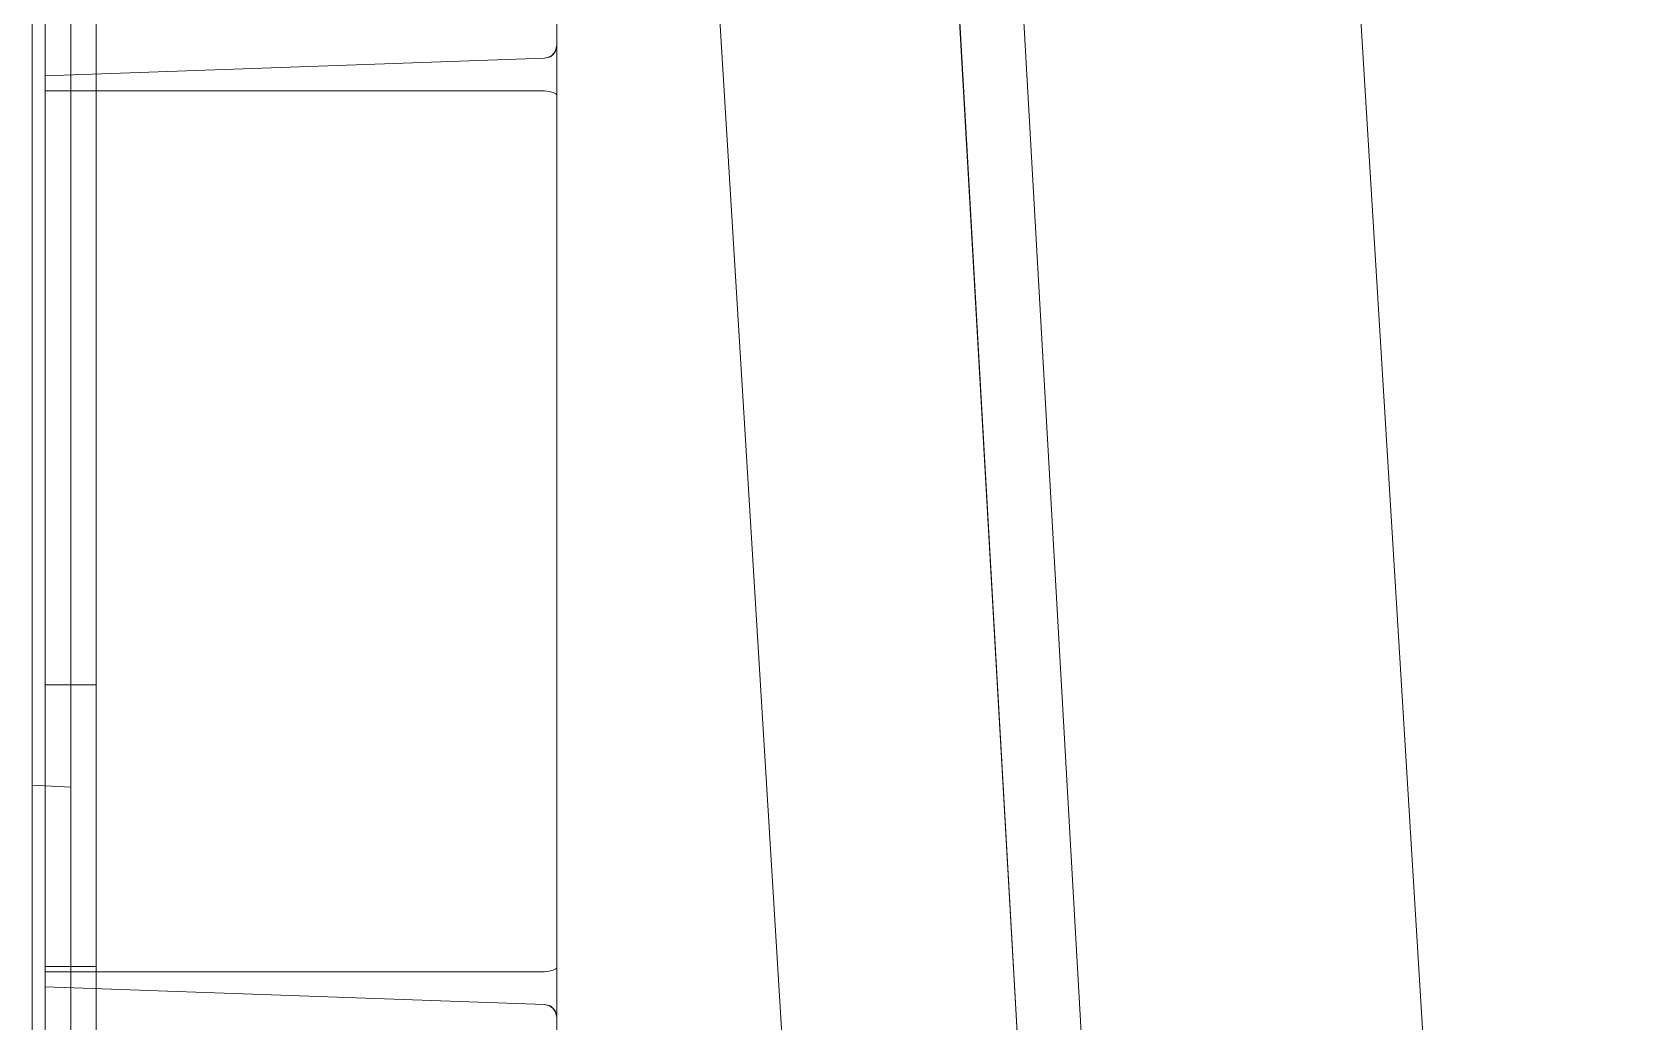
# Model space of a CAD drawing. Header units: millimetres. Extents: x 0 to 1729, y -270 to 583.
# Drawn here: x 1239.8 to 1302.9, y 213.8 to 252.5 of the extents above; entities that cross this region are included whole.
import ezdxf

# ---------------------------------------------------------------- set-up
doc = ezdxf.new("R2010")
doc.units = ezdxf.units.MM
doc.layers.add('OUTLINE', color=7, linetype='Continuous')

msp = doc.modelspace()

# ---------------------------------------------------------------- linework, layer by layer
at = {"layer": 'OUTLINE', "lineweight": 13}
for p, q in [((1260.34, 6), (1260.34, 422)), ((1260.34, 6), (1260.34, 422)), ((1260.34, 6), (1260.34, 422)), ((1260.34, 6), (1260.34, 422)), ((1268.745, 382.178), (1287.68, 48.71)), ((1287.68, 48.71), (1268.745, 382.178)), ((1268.745, 382.178), (1287.68, 48.71)), ((1287.68, 48.71), (1268.745, 382.178)), ((1268.745, 382.178), (1287.68, 48.71)), ((1287.68, 48.71), (1268.745, 382.178)), ((1268.745, 382.178), (1287.68, 48.71)), ((1287.68, 48.71), (1268.745, 382.178)), ((1268.745, 382.178), (1287.68, 48.71)), ((1287.68, 48.71), (1268.745, 382.178)), ((1268.745, 382.178), (1287.68, 48.71)), ((1287.68, 48.71), (1268.745, 382.178)), ((1271.274, 381.732), (1290.147, 49.374)), ((1290.147, 49.374), (1271.274, 381.732)), ((1271.274, 381.732), (1290.147, 49.374)), ((1290.147, 49.374), (1271.274, 381.732)), ((1271.274, 381.732), (1290.147, 49.374)), ((1290.147, 49.374), (1271.274, 381.732)), ((1271.274, 381.732), (1290.147, 49.374)), ((1290.147, 49.374), (1271.274, 381.732)), ((1271.274, 381.732), (1290.147, 49.374)), ((1290.147, 49.374), (1271.274, 381.732)), ((1271.274, 381.732), (1290.147, 49.374)), ((1290.147, 49.374), (1271.274, 381.732)), ((1240.34, 239.358), (1240.34, 333.642)), ((1240.34, 239.358), (1240.34, 333.642)), ((1242.34, 239.958), (1242.34, 333.042)), ((1242.34, 239.958), (1242.34, 333.042)), ((1287.68, 48.71), (1272.824, 310.344)), ((1287.039, 60.015), (1272.824, 310.344)), ((1272.824, 310.344), (1287.039, 60.015)), ((1272.824, 310.344), (1287.68, 48.71)), ((1287.68, 48.71), (1272.824, 310.344)), ((1287.039, 60.015), (1272.824, 310.344)), ((1272.824, 310.344), (1287.039, 60.015)), ((1272.824, 310.344), (1287.68, 48.71)), ((1287.68, 48.71), (1272.824, 310.344)), ((1287.039, 60.015), (1272.824, 310.344)), ((1272.824, 310.344), (1287.039, 60.015)), ((1272.824, 310.344), (1287.68, 48.71)), ((1287.68, 48.71), (1272.824, 310.344)), ((1287.039, 60.015), (1272.824, 310.344)), ((1272.824, 310.344), (1287.039, 60.015)), ((1272.824, 310.344), (1287.68, 48.71)), ((1287.68, 48.71), (1272.824, 310.344)), ((1287.039, 60.015), (1272.824, 310.344)), ((1272.824, 310.344), (1287.039, 60.015)), ((1272.824, 310.344), (1287.68, 48.71)), ((1287.68, 48.71), (1272.824, 310.344)), ((1287.039, 60.015), (1272.824, 310.344)), ((1272.824, 310.344), (1287.039, 60.015)), ((1272.824, 310.344), (1287.68, 48.71)), ((1287.045, 59.908), (1272.835, 310.153)), ((1272.835, 310.153), (1287.045, 59.908)), ((1272.835, 310.153), (1287.089, 59.12)), ((1272.835, 310.153), (1287.122, 58.55)), ((1272.835, 310.153), (1287.121, 58.568)), ((1272.835, 310.153), (1287.039, 60.015)), ((1272.835, 310.153), (1287.736, 47.727)), ((1287.045, 59.908), (1272.835, 310.153)), ((1272.835, 310.153), (1287.045, 59.908)), ((1272.835, 310.153), (1287.089, 59.12)), ((1272.835, 310.153), (1287.122, 58.55)), ((1272.835, 310.153), (1287.291, 55.569)), ((1287.045, 59.908), (1272.835, 310.153)), ((1272.835, 310.153), (1287.045, 59.908)), ((1272.835, 310.153), (1287.089, 59.12)), ((1272.835, 310.153), (1287.122, 58.55)), ((1272.835, 310.153), (1287.291, 55.569)), ((1290.147, 49.374), (1275.342, 310.101)), ((1275.342, 310.101), (1290.147, 49.374)), ((1290.147, 49.374), (1275.342, 310.101)), ((1275.342, 310.101), (1290.147, 49.374)), ((1290.147, 49.374), (1275.342, 310.101)), ((1275.342, 310.101), (1290.147, 49.374)), ((1290.147, 49.374), (1275.342, 310.101)), ((1275.342, 310.101), (1290.147, 49.374)), ((1290.147, 49.374), (1275.342, 310.101)), ((1275.342, 310.101), (1290.147, 49.374)), ((1290.147, 49.374), (1275.342, 310.101)), ((1275.342, 310.101), (1290.147, 49.374)), ((1302.936, 70.356), (1288.835, 300.762)), ((1288.835, 300.762), (1302.936, 70.356)), ((1302.936, 70.356), (1288.835, 300.762)), ((1288.835, 300.762), (1302.936, 70.356)), ((1302.936, 70.356), (1288.835, 300.762)), ((1288.835, 300.762), (1302.936, 70.356)), ((1302.936, 70.356), (1288.835, 300.762)), ((1288.835, 300.762), (1302.936, 70.356)), ((1302.936, 70.356), (1288.835, 300.762)), ((1288.835, 300.762), (1302.936, 70.356)), ((1302.936, 70.356), (1288.835, 300.762)), ((1288.835, 300.762), (1302.936, 70.356)), ((1277.985, 68.715), (1263.822, 300.147)), ((1263.822, 300.147), (1277.985, 68.715)), ((1277.985, 68.715), (1263.822, 300.147)), ((1263.822, 300.147), (1277.985, 68.715)), ((1277.985, 68.715), (1263.822, 300.147)), ((1263.822, 300.147), (1277.985, 68.715)), ((1277.985, 68.715), (1263.822, 300.147)), ((1263.822, 300.147), (1277.985, 68.715)), ((1277.985, 68.715), (1263.822, 300.147)), ((1263.822, 300.147), (1277.985, 68.715)), ((1277.985, 68.715), (1263.822, 300.147)), ((1263.822, 300.147), (1277.985, 68.715)), ((1239.84, 262.155), (1239.84, 251.701)), ((1239.84, 251.701), (1239.84, 262.155)), ((1241.34, 259.532), (1241.34, 249.174)), ((1239.84, 257.466), (1239.84, 250.68)), ((1239.84, 250.68), (1239.84, 257.466)), ((1240.34, 256.933), (1240.34, 250.285)), ((1240.34, 250.285), (1240.34, 256.933)), ((1241.34, 257.42), (1241.34, 250.628)), ((1241.34, 250.628), (1241.34, 257.42)), ((1241.34, 250.539), (1241.34, 257.3)), ((1242.34, 256.933), (1242.34, 250.285)), ((1242.34, 250.285), (1242.34, 256.933)), ((1239.84, 255.506), (1239.84, 248.891)), ((1239.84, 248.891), (1239.84, 255.506)), ((1239.84, 254.541), (1239.84, 244.435)), ((1239.84, 244.435), (1239.84, 254.541)), ((1241.34, 254.517), (1241.34, 244.403)), ((1241.34, 244.403), (1241.34, 254.517)), ((1241.34, 244.146), (1241.34, 254.307)), ((1241.34, 253.845), (1241.34, 247.392)), ((1240.34, 253.305), (1240.34, 245.944)), ((1240.34, 245.944), (1240.34, 253.305)), ((1240.34, 253.216), (1240.34, 243.398)), ((1240.34, 243.398), (1240.34, 253.216)), ((1242.34, 253.355), (1242.34, 243.52)), ((1242.34, 243.52), (1242.34, 253.355)), ((1242.34, 253.305), (1242.34, 245.944)), ((1242.34, 245.944), (1242.34, 253.305)), ((1260.304, 251.797), (1260.202, 251.638)), ((1260.202, 251.638), (1260.304, 251.797)), ((1260.304, 251.797), (1260.202, 251.638)), ((1260.202, 251.638), (1260.304, 251.797)), ((1260.304, 251.797), (1260.202, 251.638)), ((1260.202, 251.638), (1260.304, 251.797)), ((1260.304, 251.797), (1260.202, 251.638)), ((1260.202, 251.638), (1260.304, 251.797)), ((1260.304, 251.797), (1260.202, 251.638)), ((1260.202, 251.638), (1260.304, 251.797)), ((1260.304, 251.797), (1260.202, 251.638)), ((1260.202, 251.638), (1260.304, 251.797)), ((1260.304, 251.797), (1260.202, 251.638)), ((1260.202, 251.638), (1260.304, 251.797)), ((1260.304, 251.797), (1260.202, 251.638)), ((1260.202, 251.638), (1260.304, 251.797)), ((1260.304, 251.797), (1260.202, 251.638)), ((1260.202, 251.638), (1260.304, 251.797)), ((1260.34, 251.983), (1260.276, 251.738)), ((1260.276, 251.738), (1260.34, 251.983)), ((1260.34, 251.983), (1260.276, 251.738)), ((1260.276, 251.738), (1260.34, 251.983)), ((1260.34, 251.983), (1260.276, 251.738)), ((1260.276, 251.738), (1260.34, 251.983)), ((1260.34, 251.983), (1260.276, 251.738)), ((1260.276, 251.738), (1260.34, 251.983)), ((1260.34, 251.983), (1260.276, 251.738)), ((1260.276, 251.738), (1260.34, 251.983)), ((1260.276, 251.738), (1260.304, 251.797)), ((1260.304, 251.797), (1260.276, 251.738)), ((1260.276, 251.738), (1260.304, 251.797)), ((1260.304, 251.797), (1260.276, 251.738)), ((1260.276, 251.738), (1260.304, 251.797)), ((1260.304, 251.797), (1260.276, 251.738)), ((1260.276, 251.738), (1260.304, 251.797)), ((1260.304, 251.797), (1260.276, 251.738)), ((1260.276, 251.738), (1260.304, 251.797)), ((1260.304, 251.797), (1260.276, 251.738)), ((1260.34, 251.983), (1260.304, 251.797)), ((1260.304, 251.797), (1260.34, 251.983)), ((1260.34, 251.983), (1260.304, 251.797)), ((1260.304, 251.797), (1260.34, 251.983)), ((1260.34, 251.983), (1260.304, 251.797)), ((1260.304, 251.797), (1260.34, 251.983)), ((1260.34, 251.983), (1260.304, 251.797)), ((1260.304, 251.797), (1260.34, 251.983)), ((1260.34, 251.983), (1260.304, 251.797)), ((1260.304, 251.797), (1260.34, 251.983)), ((1260.34, 251.983), (1260.304, 251.797)), ((1260.304, 251.797), (1260.34, 251.983)), ((1260.34, 251.983), (1260.304, 251.797)), ((1260.304, 251.797), (1260.34, 251.983)), ((1260.34, 251.983), (1260.304, 251.797)), ((1260.304, 251.797), (1260.34, 251.983)), ((1260.34, 251.983), (1260.304, 251.797)), ((1260.304, 251.797), (1260.34, 251.983)), ((1260.34, 251.983), (1260.34, 251.487)), ((1260.34, 251.487), (1260.34, 251.983)), ((1260.34, 251.983), (1260.34, 251.487)), ((1260.34, 251.487), (1260.34, 251.983)), ((1260.34, 251.983), (1260.34, 251.487)), ((1260.34, 251.487), (1260.34, 251.983)), ((1260.34, 251.983), (1260.34, 251.487)), ((1260.34, 251.487), (1260.34, 251.983)), ((1260.34, 251.983), (1260.34, 251.487)), ((1260.34, 251.487), (1260.34, 251.983)), ((1260.34, 251.983), (1260.34, 251.487)), ((1260.34, 251.487), (1260.34, 251.983)), ((1260.34, 251.983), (1260.34, 251.487)), ((1260.34, 251.487), (1260.34, 251.983)), ((1260.34, 251.983), (1260.34, 251.487)), ((1260.34, 251.487), (1260.34, 251.983)), ((1260.34, 251.983), (1260.34, 251.487)), ((1260.34, 251.487), (1260.34, 251.983)), ((1239.84, 251.701), (1239.84, 241.642)), ((1239.84, 241.642), (1239.84, 251.701)), ((1259.857, 251.483), (1240.34, 250.802)), ((1240.34, 250.802), (1259.857, 251.483)), ((1259.857, 251.483), (1240.34, 250.802)), ((1240.34, 250.802), (1259.857, 251.483)), ((1259.857, 251.483), (1240.34, 250.802)), ((1240.34, 250.802), (1259.857, 251.483)), ((1259.857, 251.483), (1240.34, 250.802)), ((1240.34, 250.802), (1259.857, 251.483)), ((1259.857, 251.483), (1240.34, 250.802)), ((1240.34, 250.802), (1259.857, 251.483)), ((1259.857, 251.483), (1240.34, 250.802)), ((1240.34, 250.802), (1259.857, 251.483)), ((1259.857, 251.483), (1240.34, 250.802)), ((1240.34, 250.802), (1259.857, 251.483)), ((1259.857, 251.483), (1240.34, 250.802)), ((1240.34, 250.802), (1259.857, 251.483)), ((1259.857, 251.483), (1240.34, 250.802)), ((1240.34, 250.802), (1259.857, 251.483)), ((1260.1, 251.556), (1259.857, 251.483)), ((1259.857, 251.483), (1260.1, 251.556)), ((1260.1, 251.556), (1259.857, 251.483)), ((1259.857, 251.483), (1260.1, 251.556)), ((1260.1, 251.556), (1259.857, 251.483)), ((1259.857, 251.483), (1260.1, 251.556)), ((1260.1, 251.556), (1259.857, 251.483)), ((1259.857, 251.483), (1260.1, 251.556)), ((1260.1, 251.556), (1259.857, 251.483)), ((1259.857, 251.483), (1260.1, 251.556)), ((1260.047, 251.528), (1259.857, 251.483)), ((1259.857, 251.483), (1260.047, 251.528)), ((1260.047, 251.528), (1259.857, 251.483)), ((1259.857, 251.483), (1260.047, 251.528)), ((1260.047, 251.528), (1259.857, 251.483)), ((1259.857, 251.483), (1260.047, 251.528)), ((1260.047, 251.528), (1259.857, 251.483)), ((1259.857, 251.483), (1260.047, 251.528)), ((1260.047, 251.528), (1259.857, 251.483)), ((1259.857, 251.483), (1260.047, 251.528)), ((1260.047, 251.528), (1259.857, 251.483)), ((1259.857, 251.483), (1260.047, 251.528)), ((1260.047, 251.528), (1259.857, 251.483)), ((1259.857, 251.483), (1260.047, 251.528)), ((1260.047, 251.528), (1259.857, 251.483)), ((1259.857, 251.483), (1260.047, 251.528)), ((1260.047, 251.528), (1259.857, 251.483)), ((1259.857, 251.483), (1260.047, 251.528)), ((1260.202, 251.638), (1260.047, 251.528)), ((1260.047, 251.528), (1260.202, 251.638)), ((1260.202, 251.638), (1260.047, 251.528)), ((1260.047, 251.528), (1260.202, 251.638)), ((1260.202, 251.638), (1260.047, 251.528)), ((1260.047, 251.528), (1260.202, 251.638)), ((1260.202, 251.638), (1260.047, 251.528)), ((1260.047, 251.528), (1260.202, 251.638)), ((1260.202, 251.638), (1260.047, 251.528)), ((1260.047, 251.528), (1260.202, 251.638)), ((1260.202, 251.638), (1260.047, 251.528)), ((1260.047, 251.528), (1260.202, 251.638)), ((1260.202, 251.638), (1260.047, 251.528)), ((1260.047, 251.528), (1260.202, 251.638)), ((1260.202, 251.638), (1260.047, 251.528)), ((1260.047, 251.528), (1260.202, 251.638)), ((1260.202, 251.638), (1260.047, 251.528)), ((1260.047, 251.528), (1260.202, 251.638)), ((1260.1, 251.556), (1260.047, 251.528)), ((1260.047, 251.528), (1260.1, 251.556)), ((1260.1, 251.556), (1260.047, 251.528)), ((1260.047, 251.528), (1260.1, 251.556)), ((1260.1, 251.556), (1260.047, 251.528)), ((1260.047, 251.528), (1260.1, 251.556)), ((1260.1, 251.556), (1260.047, 251.528)), ((1260.047, 251.528), (1260.1, 251.556)), ((1260.1, 251.556), (1260.047, 251.528)), ((1260.047, 251.528), (1260.1, 251.556)), ((1260.276, 251.738), (1260.1, 251.556)), ((1260.1, 251.556), (1260.276, 251.738)), ((1260.276, 251.738), (1260.1, 251.556)), ((1260.1, 251.556), (1260.276, 251.738)), ((1260.276, 251.738), (1260.1, 251.556)), ((1260.1, 251.556), (1260.276, 251.738)), ((1260.276, 251.738), (1260.1, 251.556)), ((1260.1, 251.556), (1260.276, 251.738)), ((1260.276, 251.738), (1260.1, 251.556)), ((1260.1, 251.556), (1260.276, 251.738)), ((1260.1, 251.556), (1260.202, 251.638)), ((1260.202, 251.638), (1260.1, 251.556)), ((1260.1, 251.556), (1260.202, 251.638)), ((1260.202, 251.638), (1260.1, 251.556)), ((1260.1, 251.556), (1260.202, 251.638)), ((1260.202, 251.638), (1260.1, 251.556)), ((1260.1, 251.556), (1260.202, 251.638)), ((1260.202, 251.638), (1260.1, 251.556)), ((1260.1, 251.556), (1260.202, 251.638)), ((1260.202, 251.638), (1260.1, 251.556)), ((1260.276, 251.738), (1260.202, 251.638)), ((1260.202, 251.638), (1260.276, 251.738)), ((1260.276, 251.738), (1260.202, 251.638)), ((1260.202, 251.638), (1260.276, 251.738)), ((1260.276, 251.738), (1260.202, 251.638)), ((1260.202, 251.638), (1260.276, 251.738)), ((1260.276, 251.738), (1260.202, 251.638)), ((1260.202, 251.638), (1260.276, 251.738)), ((1260.276, 251.738), (1260.202, 251.638)), ((1260.202, 251.638), (1260.276, 251.738)), ((1260.34, 251.487), (1260.34, 250.732)), ((1260.34, 250.732), (1260.34, 251.487)), ((1260.34, 251.487), (1260.34, 250.732)), ((1260.34, 250.732), (1260.34, 251.487)), ((1260.34, 251.487), (1260.34, 250.732)), ((1260.34, 250.732), (1260.34, 251.487)), ((1260.34, 251.487), (1260.34, 250.732)), ((1260.34, 250.732), (1260.34, 251.487)), ((1260.34, 251.487), (1260.34, 250.732)), ((1260.34, 250.732), (1260.34, 251.487)), ((1260.34, 251.487), (1260.34, 250.732)), ((1260.34, 250.732), (1260.34, 251.487)), ((1260.34, 251.487), (1260.34, 250.732)), ((1260.34, 250.732), (1260.34, 251.487)), ((1260.34, 251.487), (1260.34, 250.732)), ((1260.34, 250.732), (1260.34, 251.487)), ((1260.34, 251.487), (1260.34, 250.732)), ((1260.34, 250.732), (1260.34, 251.487)), ((1239.84, 250.68), (1239.84, 244.506)), ((1239.84, 244.506), (1239.84, 250.68)), ((1240.34, 250.668), (1240.34, 250.802)), ((1240.34, 250.802), (1240.34, 250.802)), ((1240.34, 250.802), (1240.34, 250.586)), ((1240.34, 250.586), (1240.34, 250.802)), ((1240.34, 250.802), (1240.34, 250.802)), ((1240.34, 250.802), (1240.34, 250.668)), ((1240.34, 250.668), (1240.34, 250.802)), ((1240.34, 250.802), (1240.34, 250.802)), ((1240.34, 250.802), (1240.34, 250.586)), ((1240.34, 250.586), (1240.34, 250.802)), ((1240.34, 250.802), (1240.34, 250.802)), ((1240.34, 250.802), (1240.34, 250.586)), ((1240.34, 250.586), (1240.34, 250.802)), ((1240.34, 250.802), (1240.34, 250.802)), ((1240.34, 250.802), (1240.34, 250.586)), ((1240.34, 250.586), (1240.34, 250.802)), ((1240.34, 250.802), (1240.34, 250.802)), ((1240.34, 250.802), (1240.34, 250.668)), ((1240.34, 250.668), (1240.34, 250.802)), ((1240.34, 250.802), (1240.34, 250.802)), ((1240.34, 250.802), (1240.34, 250.586)), ((1240.34, 250.586), (1240.34, 250.802)), ((1240.34, 250.802), (1240.34, 250.802)), ((1240.34, 250.802), (1240.34, 250.668)), ((1240.34, 250.668), (1240.34, 250.802)), ((1240.34, 250.802), (1240.34, 250.802)), ((1240.34, 250.802), (1240.34, 250.586)), ((1240.34, 250.586), (1240.34, 250.802)), ((1240.34, 250.802), (1240.34, 250.802)), ((1240.34, 250.802), (1240.34, 250.586)), ((1240.34, 250.586), (1240.34, 250.802)), ((1240.34, 250.802), (1240.34, 250.802)), ((1240.34, 250.802), (1240.34, 250.586)), ((1240.34, 250.586), (1240.34, 250.802)), ((1240.34, 250.802), (1240.34, 250.802)), ((1240.34, 250.802), (1240.34, 250.668)), ((1240.34, 250.668), (1240.34, 250.802)), ((1240.34, 250.802), (1240.34, 250.802)), ((1240.34, 250.802), (1240.34, 250.586)), ((1240.34, 250.586), (1240.34, 250.802)), ((1240.34, 250.802), (1240.34, 250.802)), ((1240.34, 250.802), (1240.34, 250.668)), ((1240.34, 250.304), (1240.34, 250.668)), ((1240.34, 250.668), (1240.34, 250.304)), ((1240.34, 250.304), (1240.34, 250.668)), ((1240.34, 250.668), (1240.34, 250.304)), ((1240.34, 250.304), (1240.34, 250.668)), ((1240.34, 250.668), (1240.34, 250.304)), ((1240.34, 250.304), (1240.34, 250.668)), ((1240.34, 250.668), (1240.34, 250.304)), ((1240.34, 250.304), (1240.34, 250.668)), ((1240.34, 250.668), (1240.34, 250.304)), ((1240.34, 250.586), (1240.34, 250.389)), ((1240.34, 250.389), (1240.34, 250.586)), ((1240.34, 250.586), (1240.34, 250.389)), ((1240.34, 250.389), (1240.34, 250.586)), ((1240.34, 250.586), (1240.34, 250.389)), ((1240.34, 250.389), (1240.34, 250.586)), ((1240.34, 250.586), (1240.34, 250.389)), ((1240.34, 250.389), (1240.34, 250.586)), ((1240.34, 250.586), (1240.34, 250.389)), ((1240.34, 250.389), (1240.34, 250.586)), ((1240.34, 250.586), (1240.34, 250.389)), ((1240.34, 250.389), (1240.34, 250.586)), ((1240.34, 250.586), (1240.34, 250.389)), ((1240.34, 250.389), (1240.34, 250.586)), ((1240.34, 250.586), (1240.34, 250.389)), ((1240.34, 250.389), (1240.34, 250.586)), ((1240.34, 250.586), (1240.34, 250.389)), ((1240.34, 250.389), (1240.34, 250.586)), ((1241.34, 250.628), (1241.34, 244.447)), ((1241.34, 244.447), (1241.34, 250.628)), ((1241.34, 244.413), (1241.34, 250.539)), ((1260.34, 250.732), (1260.34, 250.215)), ((1260.34, 250.215), (1260.34, 250.732)), ((1260.34, 250.732), (1260.34, 250.215)), ((1260.34, 250.215), (1260.34, 250.732)), ((1260.34, 250.732), (1260.34, 250.215)), ((1260.34, 250.215), (1260.34, 250.732)), ((1260.34, 250.732), (1260.34, 250.215)), ((1260.34, 250.215), (1260.34, 250.732)), ((1260.34, 250.732), (1260.34, 250.215)), ((1260.34, 250.215), (1260.34, 250.732)), ((1260.34, 250.732), (1260.34, 250.215)), ((1260.34, 250.215), (1260.34, 250.732)), ((1260.34, 250.732), (1260.34, 250.215)), ((1260.34, 250.215), (1260.34, 250.732)), ((1260.34, 250.732), (1260.34, 250.215)), ((1260.34, 250.215), (1260.34, 250.732)), ((1260.34, 250.732), (1260.34, 250.215)), ((1260.34, 250.215), (1260.34, 250.732)), ((1240.34, 250.389), (1240.34, 250.212)), ((1240.34, 250.212), (1240.34, 250.389)), ((1240.34, 250.389), (1240.34, 250.212)), ((1240.34, 250.212), (1240.34, 250.389)), ((1240.34, 250.389), (1240.34, 250.212)), ((1240.34, 250.212), (1240.34, 250.389)), ((1240.34, 250.389), (1240.34, 250.212)), ((1240.34, 250.212), (1240.34, 250.389)), ((1240.34, 250.389), (1240.34, 250.212)), ((1240.34, 250.212), (1240.34, 250.389)), ((1240.34, 250.389), (1240.34, 250.212)), ((1240.34, 250.212), (1240.34, 250.389)), ((1240.34, 250.389), (1240.34, 250.212)), ((1240.34, 250.212), (1240.34, 250.389)), ((1240.34, 250.389), (1240.34, 250.212)), ((1240.34, 250.212), (1240.34, 250.389)), ((1240.34, 250.389), (1240.34, 250.212)), ((1240.34, 250.212), (1240.34, 250.389)), ((1240.34, 249.806), (1240.34, 250.304)), ((1240.34, 250.304), (1240.34, 249.806)), ((1240.34, 249.806), (1240.34, 250.304)), ((1240.34, 250.304), (1240.34, 249.806)), ((1240.34, 249.806), (1240.34, 250.304)), ((1240.34, 250.304), (1240.34, 249.806)), ((1240.34, 249.806), (1240.34, 250.304)), ((1240.34, 250.304), (1240.34, 249.806)), ((1240.34, 249.806), (1240.34, 250.304)), ((1240.34, 250.304), (1240.34, 249.806)), ((1240.34, 250.285), (1240.34, 244.344)), ((1240.34, 244.344), (1240.34, 250.285)), ((1240.34, 215.788), (1240.34, 250.212)), ((1240.34, 250.212), (1259.857, 250.207)), ((1259.857, 250.207), (1240.34, 250.212)), ((1240.34, 215.788), (1240.34, 250.212)), ((1240.34, 215.788), (1240.34, 250.212)), ((1240.34, 250.212), (1259.857, 250.207)), ((1259.857, 250.207), (1240.34, 250.212)), ((1240.34, 215.788), (1240.34, 250.212)), ((1240.34, 215.788), (1240.34, 250.212)), ((1240.34, 250.212), (1259.857, 250.207)), ((1259.857, 250.207), (1240.34, 250.212)), ((1240.34, 215.788), (1240.34, 250.212)), ((1240.34, 215.788), (1240.34, 250.212)), ((1240.34, 250.212), (1259.857, 250.207)), ((1259.857, 250.207), (1240.34, 250.212)), ((1240.34, 215.788), (1240.34, 250.212)), ((1240.34, 215.788), (1240.34, 250.212)), ((1240.34, 250.212), (1259.857, 250.207)), ((1259.857, 250.207), (1240.34, 250.212)), ((1240.34, 215.788), (1240.34, 250.212)), ((1240.34, 215.788), (1240.34, 250.212)), ((1240.34, 250.212), (1259.857, 250.207)), ((1259.857, 250.207), (1240.34, 250.212)), ((1240.34, 215.788), (1240.34, 250.212)), ((1240.34, 215.788), (1240.34, 250.212)), ((1240.34, 250.212), (1259.857, 250.207)), ((1259.857, 250.207), (1240.34, 250.212)), ((1240.34, 215.788), (1240.34, 250.212)), ((1240.34, 215.788), (1240.34, 250.212)), ((1240.34, 250.212), (1259.857, 250.207)), ((1259.857, 250.207), (1240.34, 250.212)), ((1240.34, 215.788), (1240.34, 250.212)), ((1240.34, 215.788), (1240.34, 250.212)), ((1240.34, 250.212), (1259.857, 250.207)), ((1259.857, 250.207), (1240.34, 250.212)), ((1240.34, 215.788), (1240.34, 250.212)), ((1242.34, 250.285), (1242.34, 244.344)), ((1242.34, 244.344), (1242.34, 250.285)), ((1259.857, 250.207), (1260.047, 250.191)), ((1260.047, 250.191), (1259.857, 250.207)), ((1259.857, 250.207), (1260.047, 250.191)), ((1260.047, 250.191), (1259.857, 250.207)), ((1259.857, 250.207), (1260.047, 250.191)), ((1260.047, 250.191), (1259.857, 250.207)), ((1259.857, 250.207), (1260.047, 250.191)), ((1260.047, 250.191), (1259.857, 250.207)), ((1259.857, 250.207), (1260.047, 250.191)), ((1260.047, 250.191), (1259.857, 250.207)), ((1259.857, 250.207), (1260.047, 250.191)), ((1260.047, 250.191), (1259.857, 250.207)), ((1259.857, 250.207), (1260.047, 250.191)), ((1260.047, 250.191), (1259.857, 250.207)), ((1259.857, 250.207), (1260.047, 250.191)), ((1260.047, 250.191), (1259.857, 250.207)), ((1259.857, 250.207), (1260.047, 250.191)), ((1260.047, 250.191), (1259.857, 250.207)), ((1260.047, 250.191), (1260.202, 250.151)), ((1260.202, 250.151), (1260.047, 250.191)), ((1260.047, 250.191), (1260.202, 250.151)), ((1260.202, 250.151), (1260.047, 250.191)), ((1260.047, 250.191), (1260.202, 250.151)), ((1260.202, 250.151), (1260.047, 250.191)), ((1260.047, 250.191), (1260.202, 250.151)), ((1260.202, 250.151), (1260.047, 250.191)), ((1260.047, 250.191), (1260.202, 250.151)), ((1260.202, 250.151), (1260.047, 250.191)), ((1260.047, 250.191), (1260.202, 250.151)), ((1260.202, 250.151), (1260.047, 250.191)), ((1260.047, 250.191), (1260.202, 250.151)), ((1260.202, 250.151), (1260.047, 250.191)), ((1260.047, 250.191), (1260.202, 250.151)), ((1260.202, 250.151), (1260.047, 250.191)), ((1260.047, 250.191), (1260.202, 250.151)), ((1260.202, 250.151), (1260.047, 250.191)), ((1260.202, 250.151), (1260.304, 250.1)), ((1260.304, 250.1), (1260.202, 250.151)), ((1260.202, 250.151), (1260.304, 250.1)), ((1260.304, 250.1), (1260.202, 250.151)), ((1260.202, 250.151), (1260.304, 250.1)), ((1260.304, 250.1), (1260.202, 250.151)), ((1260.202, 250.151), (1260.304, 250.1)), ((1260.304, 250.1), (1260.202, 250.151)), ((1260.202, 250.151), (1260.304, 250.1)), ((1260.304, 250.1), (1260.202, 250.151)), ((1260.202, 250.151), (1260.304, 250.1)), ((1260.304, 250.1), (1260.202, 250.151)), ((1260.202, 250.151), (1260.304, 250.1)), ((1260.304, 250.1), (1260.202, 250.151)), ((1260.202, 250.151), (1260.304, 250.1)), ((1260.304, 250.1), (1260.202, 250.151)), ((1260.202, 250.151), (1260.304, 250.1)), ((1260.304, 250.1), (1260.202, 250.151)), ((1260.304, 250.1), (1260.34, 250.054)), ((1260.34, 250.054), (1260.304, 250.1)), ((1260.304, 250.1), (1260.34, 250.054)), ((1260.34, 250.054), (1260.304, 250.1)), ((1260.304, 250.1), (1260.34, 250.054)), ((1260.34, 250.054), (1260.304, 250.1)), ((1260.304, 250.1), (1260.34, 250.054)), ((1260.34, 250.054), (1260.304, 250.1)), ((1260.304, 250.1), (1260.34, 250.054)), ((1260.34, 250.054), (1260.304, 250.1)), ((1260.304, 250.1), (1260.34, 250.054)), ((1260.34, 250.054), (1260.304, 250.1)), ((1260.304, 250.1), (1260.34, 250.054)), ((1260.34, 250.054), (1260.304, 250.1)), ((1260.304, 250.1), (1260.34, 250.054)), ((1260.34, 250.054), (1260.304, 250.1)), ((1260.304, 250.1), (1260.34, 250.054)), ((1260.34, 250.054), (1260.304, 250.1)), ((1260.34, 250.215), (1260.34, 250.054)), ((1260.34, 250.054), (1260.34, 250.215)), ((1260.34, 250.215), (1260.34, 250.054)), ((1260.34, 250.054), (1260.34, 250.215)), ((1260.34, 250.215), (1260.34, 250.054)), ((1260.34, 250.054), (1260.34, 250.215)), ((1260.34, 250.215), (1260.34, 250.054)), ((1260.34, 250.054), (1260.34, 250.215)), ((1260.34, 250.215), (1260.34, 250.054)), ((1260.34, 250.054), (1260.34, 250.215)), ((1260.34, 250.215), (1260.34, 250.054)), ((1260.34, 250.054), (1260.34, 250.215)), ((1260.34, 250.215), (1260.34, 250.054)), ((1260.34, 250.054), (1260.34, 250.215)), ((1260.34, 250.215), (1260.34, 250.054)), ((1260.34, 250.054), (1260.34, 250.215)), ((1260.34, 250.215), (1260.34, 250.054)), ((1260.34, 250.054), (1260.34, 250.215)), ((1240.34, 216.194), (1240.34, 249.806)), ((1240.34, 216.194), (1240.34, 249.806)), ((1240.34, 216.194), (1240.34, 249.806)), ((1240.34, 216.194), (1240.34, 249.806)), ((1240.34, 216.194), (1240.34, 249.806)), ((1240.34, 216.194), (1240.34, 249.806)), ((1240.34, 216.194), (1240.34, 249.806)), ((1240.34, 216.194), (1240.34, 249.806)), ((1240.34, 216.194), (1240.34, 249.806)), ((1240.34, 216.194), (1240.34, 249.806)), ((1239.84, 248.891), (1239.84, 242.928)), ((1239.84, 242.928), (1239.84, 248.891)), ((1241.34, 249.174), (1241.34, 239.238)), ((1241.34, 247.392), (1241.34, 241.61)), ((1240.34, 245.944), (1240.34, 239.245)), ((1240.34, 239.245), (1240.34, 245.944)), ((1242.34, 245.944), (1242.34, 239.245)), ((1242.34, 239.245), (1242.34, 245.944)), ((1239.84, 244.506), (1239.84, 239.011)), ((1239.84, 239.011), (1239.84, 244.506)), ((1239.84, 244.435), (1239.84, 234.789)), ((1239.84, 234.789), (1239.84, 244.435)), ((1240.34, 244.344), (1240.34, 239.185)), ((1240.34, 239.185), (1240.34, 244.344)), ((1241.34, 244.447), (1241.34, 238.947)), ((1241.34, 238.947), (1241.34, 244.447)), ((1241.34, 238.99), (1241.34, 244.413)), ((1241.34, 244.403), (1241.34, 234.75)), ((1241.34, 234.75), (1241.34, 244.403)), ((1242.34, 244.344), (1242.34, 239.185)), ((1242.34, 239.185), (1242.34, 244.344)), ((1241.34, 234.464), (1241.34, 244.146)), ((1239.84, 242.928), (1239.84, 237.686)), ((1239.84, 237.686), (1239.84, 242.928)), ((1240.34, 243.398), (1240.34, 234.073)), ((1240.34, 234.073), (1240.34, 243.398)), ((1242.34, 243.52), (1242.34, 234.177)), ((1242.34, 234.177), (1242.34, 243.52)), ((1239.84, 241.642), (1239.84, 232.09)), ((1239.84, 232.09), (1239.84, 241.642)), ((1241.34, 241.61), (1241.34, 236.562)), ((1242.34, 239.958), (1242.34, 230.301)), ((1242.34, 230.301), (1242.34, 239.958)), ((1240.34, 239.358), (1240.34, 229.78)), ((1240.34, 229.78), (1240.34, 239.358)), ((1240.34, 239.245), (1240.34, 233.284)), ((1240.34, 233.284), (1240.34, 239.245)), ((1240.34, 239.185), (1240.34, 234.873)), ((1240.34, 234.873), (1240.34, 239.185)), ((1241.34, 239.238), (1241.34, 229.838)), ((1242.34, 239.245), (1242.34, 233.284)), ((1242.34, 233.284), (1242.34, 239.245)), ((1242.34, 239.185), (1242.34, 234.873)), ((1242.34, 234.873), (1242.34, 239.185)), ((1239.84, 239.011), (1239.84, 234.255)), ((1239.84, 234.255), (1239.84, 239.011)), ((1241.34, 234.332), (1241.34, 238.99)), ((1241.34, 238.947), (1241.34, 234.187)), ((1241.34, 234.187), (1241.34, 238.947)), ((1239.84, 237.686), (1239.84, 233.224)), ((1239.84, 233.224), (1239.84, 237.686)), ((1241.34, 236.562), (1241.34, 232.307)), ((1239.84, 234.789), (1239.84, 225.71)), ((1239.84, 225.71), (1239.84, 234.789)), ((1240.34, 234.873), (1240.34, 231.461)), ((1240.34, 231.461), (1240.34, 234.873)), ((1241.34, 234.75), (1241.34, 225.664)), ((1241.34, 225.664), (1241.34, 234.75)), ((1242.34, 234.873), (1242.34, 231.461)), ((1242.34, 231.461), (1242.34, 234.873)), ((1239.84, 234.255), (1239.84, 230.291)), ((1239.84, 230.291), (1239.84, 234.255)), ((1241.34, 225.372), (1241.34, 234.464)), ((1241.34, 230.492), (1241.34, 234.332)), ((1241.34, 234.187), (1241.34, 230.219)), ((1241.34, 230.219), (1241.34, 234.187)), ((1242.34, 234.177), (1242.34, 225.433)), ((1242.34, 225.433), (1242.34, 234.177)), ((1240.34, 234.073), (1240.34, 225.347)), ((1240.34, 225.347), (1240.34, 234.073)), ((1239.84, 233.224), (1239.84, 229.592)), ((1239.84, 229.592), (1239.84, 233.224)), ((1240.34, 233.284), (1240.34, 228.125)), ((1240.34, 228.125), (1240.34, 233.284)), ((1242.34, 233.284), (1242.34, 228.125)), ((1242.34, 228.125), (1242.34, 233.284)), ((1241.34, 232.307), (1241.34, 228.892)), ((1239.84, 232.09), (1239.84, 223.155)), ((1239.84, 223.155), (1239.84, 232.09)), ((1240.34, 231.461), (1240.34, 228.993)), ((1240.34, 228.993), (1240.34, 231.461)), ((1242.34, 231.461), (1242.34, 228.993)), ((1242.34, 228.993), (1242.34, 231.461)), ((1241.34, 227.513), (1241.34, 230.492)), ((1239.84, 230.291), (1239.84, 227.162)), ((1239.84, 227.162), (1239.84, 230.291)), ((1240.34, 229.78), (1240.34, 220.75)), ((1240.34, 220.75), (1240.34, 229.78)), ((1241.34, 230.219), (1241.34, 227.087)), ((1241.34, 227.087), (1241.34, 230.219)), ((1241.34, 229.838), (1241.34, 221.08)), ((1242.34, 230.301), (1242.34, 221.191)), ((1242.34, 221.191), (1242.34, 230.301)), ((1239.84, 229.592), (1239.84, 226.831)), ((1239.84, 226.831), (1239.84, 229.592)), ((1240.34, 228.993), (1240.34, 227.5)), ((1240.34, 227.5), (1240.34, 228.993)), ((1241.34, 228.892), (1241.34, 226.357)), ((1242.34, 228.993), (1242.34, 227.5)), ((1242.34, 227.5), (1242.34, 228.993)), ((1240.34, 228.125), (1240.34, 223.824)), ((1240.34, 223.824), (1240.34, 228.125)), ((1242.34, 228.125), (1242.34, 223.824)), ((1242.34, 223.824), (1242.34, 228.125)), ((1239.84, 227.162), (1239.84, 224.902)), ((1239.84, 224.902), (1239.84, 227.162)), ((1240.34, 227.5), (1240.34, 227)), ((1240.34, 227), (1240.34, 227.5)), ((1241.34, 225.429), (1241.34, 227.513)), ((1242.34, 227.5), (1242.34, 227)), ((1242.34, 227), (1242.34, 227.5)), ((1239.84, 226.831), (1239.84, 224.973)), ((1239.84, 224.973), (1239.84, 226.831)), ((1240.34, 227), (1242.34, 227)), ((1241.34, 227.087), (1241.34, 224.825)), ((1241.34, 224.825), (1241.34, 227.087)), ((1241.34, 226.357), (1241.34, 224.73)), ((1239.84, 225.71), (1239.84, 217.298)), ((1239.84, 217.298), (1239.84, 225.71)), ((1240.34, 225.347), (1240.34, 217.319)), ((1240.34, 217.319), (1240.34, 225.347)), ((1241.34, 225.664), (1241.34, 217.245)), ((1241.34, 217.245), (1241.34, 225.664)), ((1241.34, 224.263), (1241.34, 225.429)), ((1241.34, 216.973), (1241.34, 225.372)), ((1242.34, 225.433), (1242.34, 217.388)), ((1242.34, 217.388), (1242.34, 225.433)), ((1239.84, 224.973), (1239.84, 224.038)), ((1239.84, 224.038), (1239.84, 224.973)), ((1239.84, 224.902), (1239.84, 223.536)), ((1239.84, 223.536), (1239.84, 224.902)), ((1241.34, 224.825), (1241.34, 223.457)), ((1241.34, 223.457), (1241.34, 224.825)), ((1241.34, 224.73), (1241.34, 224.029)), ((1239.84, 224.038), (1239.84, 224.038)), ((1241.34, 224.029), (1241.34, 224.263)), ((1239.84, 223.536), (1239.84, 223.079)), ((1239.84, 223.079), (1239.84, 223.536)), ((1240.34, 223.824), (1240.34, 220.429)), ((1240.34, 220.429), (1240.34, 223.824)), ((1241.34, 223.457), (1241.34, 223)), ((1241.34, 223), (1241.34, 223.457)), ((1242.34, 223.824), (1242.34, 220.429)), ((1242.34, 220.429), (1242.34, 223.824)), ((1239.84, 223.155), (1239.84, 214.938)), ((1239.84, 214.938), (1239.84, 223.155)), ((1239.84, 223.079), (1241.34, 223)), ((1241.34, 221.08), (1241.34, 213.063)), ((1242.34, 221.191), (1242.34, 212.719)), ((1242.34, 212.719), (1242.34, 221.191)), ((1240.34, 220.75), (1240.34, 212.355)), ((1240.34, 212.355), (1240.34, 220.75)), ((1240.34, 220.429), (1240.34, 217.978)), ((1240.34, 217.978), (1240.34, 220.429)), ((1242.34, 220.429), (1242.34, 217.978)), ((1242.34, 217.978), (1242.34, 220.429)), ((1240.34, 217.978), (1240.34, 216.496)), ((1240.34, 216.496), (1240.34, 217.978)), ((1242.34, 217.978), (1242.34, 216.496)), ((1242.34, 216.496), (1242.34, 217.978)), ((1239.84, 217.298), (1239.84, 209.643)), ((1239.84, 209.643), (1239.84, 217.298)), ((1240.34, 217.319), (1240.34, 210.082)), ((1240.34, 210.082), (1240.34, 217.319)), ((1241.34, 217.245), (1241.34, 209.585)), ((1241.34, 209.585), (1241.34, 217.245)), ((1242.34, 217.388), (1242.34, 210.135)), ((1242.34, 210.135), (1242.34, 217.388)), ((1240.34, 216.496), (1240.34, 216)), ((1240.34, 216), (1240.34, 216.496)), ((1241.34, 209.362), (1241.34, 216.973)), ((1242.34, 216.496), (1242.34, 216)), ((1242.34, 216), (1242.34, 216.496)), ((1240.34, 216.194), (1240.34, 215.696)), ((1240.34, 215.696), (1240.34, 216.194)), ((1240.34, 216.194), (1240.34, 215.696)), ((1240.34, 215.696), (1240.34, 216.194)), ((1240.34, 216.194), (1240.34, 215.696)), ((1240.34, 215.696), (1240.34, 216.194)), ((1240.34, 216.194), (1240.34, 215.696)), ((1240.34, 215.696), (1240.34, 216.194)), ((1240.34, 216.194), (1240.34, 215.696)), ((1240.34, 215.696), (1240.34, 216.194)), ((1240.34, 216), (1242.34, 216)), ((1240.34, 215.788), (1259.857, 215.793)), ((1259.857, 215.793), (1240.34, 215.788)), ((1240.34, 215.788), (1259.857, 215.793)), ((1259.857, 215.793), (1240.34, 215.788)), ((1240.34, 215.788), (1259.857, 215.793)), ((1259.857, 215.793), (1240.34, 215.788)), ((1240.34, 215.788), (1259.857, 215.793)), ((1259.857, 215.793), (1240.34, 215.788)), ((1240.34, 215.788), (1259.857, 215.793)), ((1259.857, 215.793), (1240.34, 215.788)), ((1240.34, 215.788), (1259.857, 215.793)), ((1259.857, 215.793), (1240.34, 215.788)), ((1240.34, 215.788), (1259.857, 215.793)), ((1259.857, 215.793), (1240.34, 215.788)), ((1240.34, 215.788), (1259.857, 215.793)), ((1259.857, 215.793), (1240.34, 215.788)), ((1240.34, 215.788), (1259.857, 215.793)), ((1259.857, 215.793), (1240.34, 215.788)), ((1259.857, 215.793), (1260.047, 215.809)), ((1260.047, 215.809), (1259.857, 215.793)), ((1259.857, 215.793), (1260.047, 215.809)), ((1260.047, 215.809), (1259.857, 215.793)), ((1259.857, 215.793), (1260.047, 215.809)), ((1260.047, 215.809), (1259.857, 215.793)), ((1259.857, 215.793), (1260.047, 215.809)), ((1260.047, 215.809), (1259.857, 215.793)), ((1259.857, 215.793), (1260.047, 215.809)), ((1260.047, 215.809), (1259.857, 215.793)), ((1259.857, 215.793), (1260.047, 215.809)), ((1260.047, 215.809), (1259.857, 215.793)), ((1259.857, 215.793), (1260.047, 215.809)), ((1260.047, 215.809), (1259.857, 215.793)), ((1259.857, 215.793), (1260.047, 215.809)), ((1260.047, 215.809), (1259.857, 215.793)), ((1259.857, 215.793), (1260.047, 215.809)), ((1260.047, 215.809), (1259.857, 215.793)), ((1260.047, 215.809), (1260.202, 215.849)), ((1260.202, 215.849), (1260.047, 215.809)), ((1260.047, 215.809), (1260.202, 215.849)), ((1260.202, 215.849), (1260.047, 215.809)), ((1260.047, 215.809), (1260.202, 215.849)), ((1260.202, 215.849), (1260.047, 215.809)), ((1260.047, 215.809), (1260.202, 215.849)), ((1260.202, 215.849), (1260.047, 215.809)), ((1260.047, 215.809), (1260.202, 215.849)), ((1260.202, 215.849), (1260.047, 215.809)), ((1260.047, 215.809), (1260.202, 215.849)), ((1260.202, 215.849), (1260.047, 215.809)), ((1260.047, 215.809), (1260.202, 215.849)), ((1260.202, 215.849), (1260.047, 215.809)), ((1260.047, 215.809), (1260.202, 215.849)), ((1260.202, 215.849), (1260.047, 215.809)), ((1260.047, 215.809), (1260.202, 215.849)), ((1260.202, 215.849), (1260.047, 215.809)), ((1260.202, 215.849), (1260.304, 215.9)), ((1260.304, 215.9), (1260.202, 215.849)), ((1260.202, 215.849), (1260.304, 215.9)), ((1260.304, 215.9), (1260.202, 215.849)), ((1260.202, 215.849), (1260.304, 215.9)), ((1260.304, 215.9), (1260.202, 215.849)), ((1260.202, 215.849), (1260.304, 215.9)), ((1260.304, 215.9), (1260.202, 215.849)), ((1260.202, 215.849), (1260.304, 215.9)), ((1260.304, 215.9), (1260.202, 215.849)), ((1260.202, 215.849), (1260.304, 215.9)), ((1260.304, 215.9), (1260.202, 215.849)), ((1260.202, 215.849), (1260.304, 215.9)), ((1260.304, 215.9), (1260.202, 215.849)), ((1260.202, 215.849), (1260.304, 215.9)), ((1260.304, 215.9), (1260.202, 215.849)), ((1260.202, 215.849), (1260.304, 215.9)), ((1260.304, 215.9), (1260.202, 215.849)), ((1260.304, 215.9), (1260.34, 215.946)), ((1260.34, 215.946), (1260.304, 215.9)), ((1260.304, 215.9), (1260.34, 215.946)), ((1260.34, 215.946), (1260.304, 215.9)), ((1260.304, 215.9), (1260.34, 215.946)), ((1260.34, 215.946), (1260.304, 215.9)), ((1260.304, 215.9), (1260.34, 215.946)), ((1260.34, 215.946), (1260.304, 215.9)), ((1260.304, 215.9), (1260.34, 215.946)), ((1260.34, 215.946), (1260.304, 215.9)), ((1260.304, 215.9), (1260.34, 215.946)), ((1260.34, 215.946), (1260.304, 215.9)), ((1260.304, 215.9), (1260.34, 215.946)), ((1260.34, 215.946), (1260.304, 215.9)), ((1260.304, 215.9), (1260.34, 215.946)), ((1260.34, 215.946), (1260.304, 215.9)), ((1260.304, 215.9), (1260.34, 215.946)), ((1260.34, 215.946), (1260.304, 215.9)), ((1260.34, 215.785), (1260.34, 215.946)), ((1260.34, 215.946), (1260.34, 215.785)), ((1260.34, 215.785), (1260.34, 215.946)), ((1260.34, 215.946), (1260.34, 215.785)), ((1260.34, 215.785), (1260.34, 215.946)), ((1260.34, 215.946), (1260.34, 215.785)), ((1260.34, 215.785), (1260.34, 215.946)), ((1260.34, 215.946), (1260.34, 215.785)), ((1260.34, 215.785), (1260.34, 215.946)), ((1260.34, 215.946), (1260.34, 215.785)), ((1260.34, 215.785), (1260.34, 215.946)), ((1260.34, 215.946), (1260.34, 215.785)), ((1260.34, 215.785), (1260.34, 215.946)), ((1260.34, 215.946), (1260.34, 215.785)), ((1260.34, 215.785), (1260.34, 215.946)), ((1260.34, 215.946), (1260.34, 215.785)), ((1260.34, 215.785), (1260.34, 215.946)), ((1260.34, 215.946), (1260.34, 215.785)), ((1240.34, 215.611), (1240.34, 215.788)), ((1240.34, 215.788), (1240.34, 215.611)), ((1240.34, 215.611), (1240.34, 215.788)), ((1240.34, 215.788), (1240.34, 215.611)), ((1240.34, 215.611), (1240.34, 215.788)), ((1240.34, 215.788), (1240.34, 215.611)), ((1240.34, 215.611), (1240.34, 215.788)), ((1240.34, 215.788), (1240.34, 215.611)), ((1240.34, 215.611), (1240.34, 215.788)), ((1240.34, 215.788), (1240.34, 215.611)), ((1240.34, 215.611), (1240.34, 215.788)), ((1240.34, 215.788), (1240.34, 215.611)), ((1240.34, 215.611), (1240.34, 215.788)), ((1240.34, 215.788), (1240.34, 215.611)), ((1240.34, 215.611), (1240.34, 215.788)), ((1240.34, 215.788), (1240.34, 215.611)), ((1240.34, 215.611), (1240.34, 215.788)), ((1240.34, 215.788), (1240.34, 215.611)), ((1240.34, 215.696), (1240.34, 215.332)), ((1240.34, 215.332), (1240.34, 215.696)), ((1240.34, 215.696), (1240.34, 215.332)), ((1240.34, 215.332), (1240.34, 215.696)), ((1240.34, 215.696), (1240.34, 215.332)), ((1240.34, 215.332), (1240.34, 215.696)), ((1240.34, 215.696), (1240.34, 215.332)), ((1240.34, 215.332), (1240.34, 215.696)), ((1240.34, 215.696), (1240.34, 215.332)), ((1240.34, 215.332), (1240.34, 215.696)), ((1240.34, 215.414), (1240.34, 215.611)), ((1240.34, 215.611), (1240.34, 215.414)), ((1240.34, 215.414), (1240.34, 215.611)), ((1240.34, 215.611), (1240.34, 215.414)), ((1240.34, 215.414), (1240.34, 215.611)), ((1240.34, 215.611), (1240.34, 215.414)), ((1240.34, 215.414), (1240.34, 215.611)), ((1240.34, 215.611), (1240.34, 215.414)), ((1240.34, 215.414), (1240.34, 215.611)), ((1240.34, 215.611), (1240.34, 215.414)), ((1240.34, 215.414), (1240.34, 215.611)), ((1240.34, 215.611), (1240.34, 215.414)), ((1240.34, 215.414), (1240.34, 215.611)), ((1240.34, 215.611), (1240.34, 215.414)), ((1240.34, 215.414), (1240.34, 215.611)), ((1240.34, 215.611), (1240.34, 215.414)), ((1240.34, 215.414), (1240.34, 215.611)), ((1240.34, 215.611), (1240.34, 215.414)), ((1240.34, 215.198), (1240.34, 215.414)), ((1240.34, 215.414), (1240.34, 215.198)), ((1240.34, 215.198), (1240.34, 215.414)), ((1240.34, 215.414), (1240.34, 215.198)), ((1240.34, 215.198), (1240.34, 215.414)), ((1240.34, 215.414), (1240.34, 215.198)), ((1240.34, 215.198), (1240.34, 215.414)), ((1240.34, 215.414), (1240.34, 215.198)), ((1240.34, 215.198), (1240.34, 215.414)), ((1240.34, 215.414), (1240.34, 215.198)), ((1240.34, 215.198), (1240.34, 215.414)), ((1240.34, 215.414), (1240.34, 215.198)), ((1240.34, 215.198), (1240.34, 215.414)), ((1240.34, 215.414), (1240.34, 215.198)), ((1240.34, 215.198), (1240.34, 215.414)), ((1240.34, 215.414), (1240.34, 215.198)), ((1240.34, 215.198), (1240.34, 215.414)), ((1240.34, 215.414), (1240.34, 215.198)), ((1240.34, 215.332), (1240.34, 215.198)), ((1240.34, 215.198), (1240.34, 215.332)), ((1240.34, 215.332), (1240.34, 215.198)), ((1240.34, 215.198), (1240.34, 215.332)), ((1240.34, 215.332), (1240.34, 215.198)), ((1240.34, 215.198), (1240.34, 215.332)), ((1240.34, 215.332), (1240.34, 215.198)), ((1240.34, 215.198), (1240.34, 215.332)), ((1240.34, 215.332), (1240.34, 215.198)), ((1240.34, 215.198), (1240.34, 215.332)), ((1240.34, 215.198), (1240.34, 215.198)), ((1259.857, 214.517), (1240.34, 215.198)), ((1240.34, 215.198), (1259.857, 214.517)), ((1240.34, 215.198), (1240.34, 215.198)), ((1240.34, 215.198), (1240.34, 215.198)), ((1259.857, 214.517), (1240.34, 215.198)), ((1240.34, 215.198), (1259.857, 214.517)), ((1240.34, 215.198), (1240.34, 215.198)), ((1259.857, 214.517), (1240.34, 215.198)), ((1240.34, 215.198), (1259.857, 214.517)), ((1240.34, 215.198), (1240.34, 215.198)), ((1259.857, 214.517), (1240.34, 215.198)), ((1240.34, 215.198), (1259.857, 214.517)), ((1240.34, 215.198), (1240.34, 215.198)), ((1240.34, 215.198), (1240.34, 215.198)), ((1259.857, 214.517), (1240.34, 215.198)), ((1240.34, 215.198), (1259.857, 214.517)), ((1240.34, 215.198), (1240.34, 215.198)), ((1240.34, 215.198), (1240.34, 215.198)), ((1259.857, 214.517), (1240.34, 215.198)), ((1240.34, 215.198), (1259.857, 214.517)), ((1240.34, 215.198), (1240.34, 215.198)), ((1259.857, 214.517), (1240.34, 215.198)), ((1240.34, 215.198), (1259.857, 214.517)), ((1240.34, 215.198), (1240.34, 215.198)), ((1259.857, 214.517), (1240.34, 215.198)), ((1240.34, 215.198), (1259.857, 214.517)), ((1240.34, 215.198), (1240.34, 215.198)), ((1240.34, 215.198), (1240.34, 215.198)), ((1259.857, 214.517), (1240.34, 215.198)), ((1240.34, 215.198), (1259.857, 214.517)), ((1240.34, 215.198), (1240.34, 215.198)), ((1260.34, 215.268), (1260.34, 215.785)), ((1260.34, 215.785), (1260.34, 215.268)), ((1260.34, 215.268), (1260.34, 215.785)), ((1260.34, 215.785), (1260.34, 215.268)), ((1260.34, 215.268), (1260.34, 215.785)), ((1260.34, 215.785), (1260.34, 215.268)), ((1260.34, 215.268), (1260.34, 215.785)), ((1260.34, 215.785), (1260.34, 215.268)), ((1260.34, 215.268), (1260.34, 215.785)), ((1260.34, 215.785), (1260.34, 215.268)), ((1260.34, 215.268), (1260.34, 215.785)), ((1260.34, 215.785), (1260.34, 215.268)), ((1260.34, 215.268), (1260.34, 215.785)), ((1260.34, 215.785), (1260.34, 215.268)), ((1260.34, 215.268), (1260.34, 215.785)), ((1260.34, 215.785), (1260.34, 215.268)), ((1260.34, 215.268), (1260.34, 215.785)), ((1260.34, 215.785), (1260.34, 215.268)), ((1260.34, 214.513), (1260.34, 215.268)), ((1260.34, 215.268), (1260.34, 214.513)), ((1260.34, 214.513), (1260.34, 215.268)), ((1260.34, 215.268), (1260.34, 214.513)), ((1260.34, 214.513), (1260.34, 215.268)), ((1260.34, 215.268), (1260.34, 214.513)), ((1260.34, 214.513), (1260.34, 215.268)), ((1260.34, 215.268), (1260.34, 214.513)), ((1260.34, 214.513), (1260.34, 215.268)), ((1260.34, 215.268), (1260.34, 214.513)), ((1260.34, 214.513), (1260.34, 215.268)), ((1260.34, 215.268), (1260.34, 214.513)), ((1260.34, 214.513), (1260.34, 215.268)), ((1260.34, 215.268), (1260.34, 214.513)), ((1260.34, 214.513), (1260.34, 215.268)), ((1260.34, 215.268), (1260.34, 214.513)), ((1260.34, 214.513), (1260.34, 215.268)), ((1260.34, 215.268), (1260.34, 214.513)), ((1239.84, 214.938), (1239.84, 207.532)), ((1239.84, 207.532), (1239.84, 214.938)), ((1260.1, 214.444), (1259.857, 214.517)), ((1260.047, 214.472), (1259.857, 214.517)), ((1259.857, 214.517), (1260.047, 214.472)), ((1259.857, 214.517), (1260.1, 214.444)), ((1260.1, 214.444), (1259.857, 214.517)), ((1260.047, 214.472), (1259.857, 214.517)), ((1259.857, 214.517), (1260.047, 214.472)), ((1260.047, 214.472), (1259.857, 214.517)), ((1259.857, 214.517), (1260.047, 214.472)), ((1260.047, 214.472), (1259.857, 214.517)), ((1259.857, 214.517), (1260.047, 214.472)), ((1259.857, 214.517), (1260.1, 214.444)), ((1260.1, 214.444), (1259.857, 214.517)), ((1260.047, 214.472), (1259.857, 214.517)), ((1259.857, 214.517), (1260.047, 214.472)), ((1259.857, 214.517), (1260.1, 214.444)), ((1260.1, 214.444), (1259.857, 214.517)), ((1260.047, 214.472), (1259.857, 214.517)), ((1259.857, 214.517), (1260.047, 214.472)), ((1260.047, 214.472), (1259.857, 214.517)), ((1259.857, 214.517), (1260.047, 214.472)), ((1260.047, 214.472), (1259.857, 214.517)), ((1259.857, 214.517), (1260.047, 214.472)), ((1259.857, 214.517), (1260.1, 214.444)), ((1260.1, 214.444), (1259.857, 214.517)), ((1260.047, 214.472), (1259.857, 214.517)), ((1259.857, 214.517), (1260.047, 214.472)), ((1259.857, 214.517), (1260.1, 214.444)), ((1260.1, 214.444), (1260.047, 214.472)), ((1260.202, 214.362), (1260.047, 214.472)), ((1260.047, 214.472), (1260.202, 214.362)), ((1260.047, 214.472), (1260.1, 214.444)), ((1260.1, 214.444), (1260.047, 214.472)), ((1260.202, 214.362), (1260.047, 214.472)), ((1260.047, 214.472), (1260.202, 214.362)), ((1260.202, 214.362), (1260.047, 214.472)), ((1260.047, 214.472), (1260.202, 214.362)), ((1260.202, 214.362), (1260.047, 214.472)), ((1260.047, 214.472), (1260.202, 214.362)), ((1260.047, 214.472), (1260.1, 214.444)), ((1260.1, 214.444), (1260.047, 214.472)), ((1260.202, 214.362), (1260.047, 214.472)), ((1260.047, 214.472), (1260.202, 214.362)), ((1260.047, 214.472), (1260.1, 214.444)), ((1260.1, 214.444), (1260.047, 214.472)), ((1260.202, 214.362), (1260.047, 214.472)), ((1260.047, 214.472), (1260.202, 214.362)), ((1260.202, 214.362), (1260.047, 214.472)), ((1260.047, 214.472), (1260.202, 214.362)), ((1260.202, 214.362), (1260.047, 214.472)), ((1260.047, 214.472), (1260.202, 214.362)), ((1260.047, 214.472), (1260.1, 214.444)), ((1260.1, 214.444), (1260.047, 214.472)), ((1260.202, 214.362), (1260.047, 214.472)), ((1260.047, 214.472), (1260.202, 214.362)), ((1260.047, 214.472), (1260.1, 214.444)), ((1260.276, 214.262), (1260.1, 214.444)), ((1260.1, 214.444), (1260.202, 214.362)), ((1260.202, 214.362), (1260.1, 214.444)), ((1260.1, 214.444), (1260.276, 214.262)), ((1260.276, 214.262), (1260.1, 214.444)), ((1260.1, 214.444), (1260.202, 214.362)), ((1260.202, 214.362), (1260.1, 214.444)), ((1260.1, 214.444), (1260.276, 214.262)), ((1260.276, 214.262), (1260.1, 214.444)), ((1260.1, 214.444), (1260.202, 214.362)), ((1260.202, 214.362), (1260.1, 214.444)), ((1260.1, 214.444), (1260.276, 214.262)), ((1260.276, 214.262), (1260.1, 214.444)), ((1260.1, 214.444), (1260.202, 214.362)), ((1260.202, 214.362), (1260.1, 214.444)), ((1260.1, 214.444), (1260.276, 214.262)), ((1260.276, 214.262), (1260.1, 214.444)), ((1260.1, 214.444), (1260.202, 214.362)), ((1260.202, 214.362), (1260.1, 214.444)), ((1260.1, 214.444), (1260.276, 214.262)), ((1260.276, 214.262), (1260.202, 214.362)), ((1260.304, 214.203), (1260.202, 214.362)), ((1260.202, 214.362), (1260.304, 214.203)), ((1260.202, 214.362), (1260.276, 214.262)), ((1260.276, 214.262), (1260.202, 214.362)), ((1260.304, 214.203), (1260.202, 214.362)), ((1260.202, 214.362), (1260.304, 214.203)), ((1260.304, 214.203), (1260.202, 214.362)), ((1260.202, 214.362), (1260.304, 214.203)), ((1260.304, 214.203), (1260.202, 214.362)), ((1260.202, 214.362), (1260.304, 214.203)), ((1260.202, 214.362), (1260.276, 214.262)), ((1260.276, 214.262), (1260.202, 214.362)), ((1260.304, 214.203), (1260.202, 214.362)), ((1260.202, 214.362), (1260.304, 214.203)), ((1260.202, 214.362), (1260.276, 214.262)), ((1260.276, 214.262), (1260.202, 214.362)), ((1260.304, 214.203), (1260.202, 214.362)), ((1260.202, 214.362), (1260.304, 214.203)), ((1260.304, 214.203), (1260.202, 214.362)), ((1260.202, 214.362), (1260.304, 214.203)), ((1260.304, 214.203), (1260.202, 214.362)), ((1260.202, 214.362), (1260.304, 214.203)), ((1260.202, 214.362), (1260.276, 214.262)), ((1260.276, 214.262), (1260.202, 214.362)), ((1260.304, 214.203), (1260.202, 214.362)), ((1260.202, 214.362), (1260.304, 214.203)), ((1260.202, 214.362), (1260.276, 214.262)), ((1260.34, 214.017), (1260.276, 214.262)), ((1260.276, 214.262), (1260.304, 214.203)), ((1260.304, 214.203), (1260.276, 214.262)), ((1260.276, 214.262), (1260.34, 214.017)), ((1260.34, 214.017), (1260.276, 214.262)), ((1260.276, 214.262), (1260.304, 214.203)), ((1260.304, 214.203), (1260.276, 214.262)), ((1260.276, 214.262), (1260.34, 214.017)), ((1260.34, 214.017), (1260.276, 214.262)), ((1260.276, 214.262), (1260.304, 214.203)), ((1260.304, 214.203), (1260.276, 214.262)), ((1260.276, 214.262), (1260.34, 214.017)), ((1260.34, 214.017), (1260.276, 214.262)), ((1260.276, 214.262), (1260.304, 214.203)), ((1260.304, 214.203), (1260.276, 214.262)), ((1260.276, 214.262), (1260.34, 214.017)), ((1260.34, 214.017), (1260.276, 214.262)), ((1260.276, 214.262), (1260.304, 214.203)), ((1260.304, 214.203), (1260.276, 214.262)), ((1260.276, 214.262), (1260.34, 214.017)), ((1260.34, 214.017), (1260.304, 214.203)), ((1260.304, 214.203), (1260.34, 214.017)), ((1260.34, 214.017), (1260.304, 214.203)), ((1260.304, 214.203), (1260.34, 214.017)), ((1260.34, 214.017), (1260.304, 214.203)), ((1260.304, 214.203), (1260.34, 214.017)), ((1260.34, 214.017), (1260.304, 214.203)), ((1260.304, 214.203), (1260.34, 214.017)), ((1260.34, 214.017), (1260.304, 214.203)), ((1260.304, 214.203), (1260.34, 214.017)), ((1260.34, 214.017), (1260.304, 214.203)), ((1260.304, 214.203), (1260.34, 214.017)), ((1260.34, 214.017), (1260.304, 214.203)), ((1260.304, 214.203), (1260.34, 214.017)), ((1260.34, 214.017), (1260.304, 214.203)), ((1260.304, 214.203), (1260.34, 214.017)), ((1260.34, 214.017), (1260.304, 214.203)), ((1260.304, 214.203), (1260.34, 214.017)), ((1260.34, 214.017), (1260.34, 214.513)), ((1260.34, 214.513), (1260.34, 214.017)), ((1260.34, 214.017), (1260.34, 214.513)), ((1260.34, 214.513), (1260.34, 214.017)), ((1260.34, 214.017), (1260.34, 214.513)), ((1260.34, 214.513), (1260.34, 214.017)), ((1260.34, 214.017), (1260.34, 214.513)), ((1260.34, 214.513), (1260.34, 214.017)), ((1260.34, 214.017), (1260.34, 214.513)), ((1260.34, 214.513), (1260.34, 214.017)), ((1260.34, 214.017), (1260.34, 214.513)), ((1260.34, 214.513), (1260.34, 214.017)), ((1260.34, 214.017), (1260.34, 214.513)), ((1260.34, 214.513), (1260.34, 214.017)), ((1260.34, 214.017), (1260.34, 214.513)), ((1260.34, 214.513), (1260.34, 214.017)), ((1260.34, 214.017), (1260.34, 214.513)), ((1260.34, 214.513), (1260.34, 214.017))]:
    msp.add_line(p, q, dxfattribs=at)

doc.saveas('drawing.dxf')
